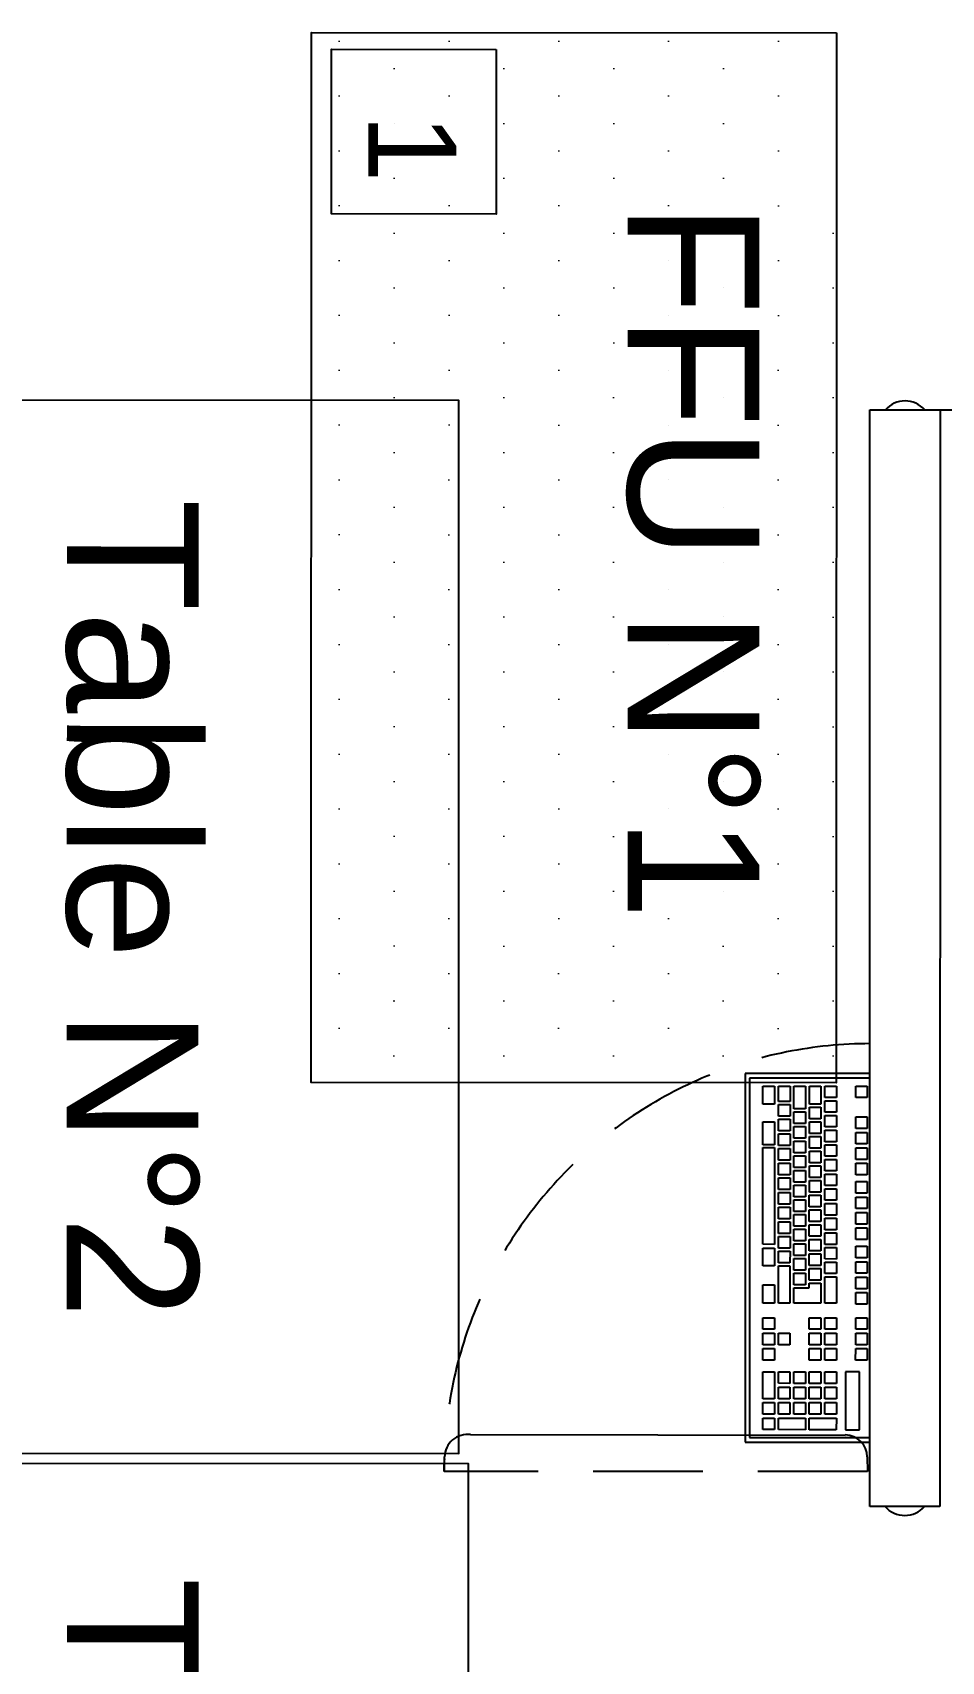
# Model space of a CAD drawing. Header units: millimetres. Extents: x -15291 to 293567, y -98510 to 49398.
# Drawn here: x 44216 to 45251, y 7183 to 9039 of the extents above; entities that cross this region are included whole.
import ezdxf

# ---------------------------------------------------------------- set-up
doc = ezdxf.new("R2010")
doc.units = ezdxf.units.MM
doc.header["$LTSCALE"] = 50
doc.header["$MEASUREMENT"] = 0
doc.linetypes.add('AUSGEZOGEN', pattern=[0])
doc.linetypes.add('GESTRICHELT', pattern=[0.75, 0.5, -0.25])
doc.layers.get('0').update_dxf_attribs({"linetype": 'AUSGEZOGEN'})
doc.layers.add('AM_8', color=1, linetype='CONTINUOUS', lineweight=15)
doc.layers.add('EQUIP1', color=7, linetype='AUSGEZOGEN')
doc.styles.add('Arial', font='arial.ttf')

# ---------------------------------------------------------------- blocks, each defined once
blk = doc.blocks.new('EQ21')
at = {"layer": 'EQUIP1'}
for p, q in [((41070, 29140), (41070, 30390)), ((41070, 30390), (41150, 30390)), ((41150, 30390), (41150, 29140)), ((41152.9, 30333.3), (41152.5, 30350)), ((41634.5, 30350), (41634.1, 30333.3)), ((41152.9, 30333.3), (41152.9, 30333.3)), ((41292, 30316.5), (41150, 30316.5)), ((41292, 29896.5), (41292, 30316.5)), ((41287, 30311.1), (41150, 30311.1)), ((41161.6, 30302.3, 0), (41161.6, 30236.3, 0)), ((41177.4, 30302.3, 0), (41161.6, 30302.3, 0)), ((41177.4, 30236.3, 0), (41177.4, 30302.3, 0)), ((41604.5, 30308), (41177.8, 30308.4)), ((41188, 30289.1, 0), (41188, 30302.3, 0)), ((41188, 30302.3, 0), (41218.8, 30302.3, 0)), ((41218.8, 30302.3, 0), (41218.8, 30289.1, 0)), ((41223.2, 30289.1, 0), (41223.2, 30302.3, 0)), ((41223.2, 30302.3, 0), (41254, 30302.3, 0)), ((41254, 30302.3, 0), (41254, 30289.1, 0)), ((41258.4, 30289.1, 0), (41258.4, 30302.3, 0)), ((41258.4, 30302.3, 0), (41271.6, 30302.3, 0)), ((41271.6, 30302.3, 0), (41271.6, 30289.1, 0)), ((41287, 29901.9), (41287, 30311.1)), ((41218.8, 30289.1, 0), (41188, 30289.1, 0)), ((41188, 30271.5, 0), (41188, 30284.7, 0)), ((41188, 30284.7, 0), (41201.2, 30284.7, 0)), ((41201.2, 30284.7, 0), (41201.2, 30271.5, 0)), ((41205.6, 30271.5, 0), (41205.6, 30284.7, 0)), ((41205.6, 30284.7, 0), (41218.8, 30284.7, 0)), ((41218.8, 30284.7, 0), (41218.8, 30271.5, 0)), ((41254, 30289.1, 0), (41223.2, 30289.1, 0)), ((41223.2, 30271.5, 0), (41223.2, 30284.7, 0)), ((41223.2, 30284.7, 0), (41236.4, 30284.7, 0)), ((41236.4, 30284.7, 0), (41236.4, 30271.5, 0)), ((41240.8, 30271.5, 0), (41240.8, 30284.7, 0)), ((41240.8, 30284.7, 0), (41254, 30284.7, 0)), ((41254, 30284.7, 0), (41254, 30271.5, 0)), ((41271.6, 30289.1, 0), (41258.4, 30289.1, 0)), ((41258.4, 30271.5, 0), (41258.4, 30284.7, 0)), ((41258.4, 30284.7, 0), (41271.6, 30284.7, 0)), ((41271.6, 30284.7, 0), (41271.6, 30271.5, 0)), ((41201.2, 30271.5, 0), (41188, 30271.5, 0)), ((41188, 30253.9, 0), (41188, 30267.1, 0)), ((41188, 30267.1, 0), (41201.2, 30267.1, 0)), ((41201.2, 30267.1, 0), (41201.2, 30253.9, 0)), ((41218.8, 30271.5, 0), (41205.6, 30271.5, 0)), ((41205.6, 30253.9, 0), (41205.6, 30267.1, 0)), ((41205.6, 30267.1, 0), (41218.8, 30267.1, 0)), ((41218.8, 30267.1, 0), (41218.8, 30253.9, 0)), ((41236.4, 30271.5, 0), (41223.2, 30271.5, 0)), ((41223.2, 30253.9, 0), (41223.2, 30267.1, 0)), ((41223.2, 30267.1, 0), (41236.4, 30267.1, 0)), ((41236.4, 30267.1, 0), (41236.4, 30253.9, 0)), ((41254, 30271.5, 0), (41240.8, 30271.5, 0)), ((41240.8, 30253.9, 0), (41240.8, 30267.1, 0)), ((41240.8, 30267.1, 0), (41254, 30267.1, 0)), ((41254, 30267.1, 0), (41254, 30253.9, 0)), ((41271.6, 30271.5, 0), (41258.4, 30271.5, 0)), ((41258.4, 30236.3, 0), (41258.4, 30267.1, 0)), ((41258.4, 30267.1, 0), (41271.6, 30267.1, 0)), ((41271.6, 30267.1, 0), (41271.6, 30236.3, 0)), ((41201.2, 30253.9, 0), (41188, 30253.9, 0)), ((41188, 30236.3, 0), (41188, 30249.5, 0)), ((41188, 30249.5, 0), (41201.2, 30249.5, 0)), ((41201.2, 30249.5, 0), (41201.2, 30236.3, 0)), ((41218.8, 30253.9, 0), (41205.6, 30253.9, 0)), ((41205.6, 30236.3, 0), (41205.6, 30249.5, 0)), ((41205.6, 30249.5, 0), (41218.8, 30249.5, 0)), ((41218.8, 30249.5, 0), (41218.8, 30236.3, 0)), ((41236.4, 30253.9, 0), (41223.2, 30253.9, 0)), ((41223.2, 30236.3, 0), (41223.2, 30249.5, 0)), ((41223.2, 30249.5, 0), (41236.4, 30249.5, 0)), ((41236.4, 30249.5, 0), (41236.4, 30236.3, 0)), ((41254, 30253.9, 0), (41240.8, 30253.9, 0)), ((41240.8, 30236.3, 0), (41240.8, 30249.5, 0)), ((41240.8, 30249.5, 0), (41254, 30249.5, 0)), ((41254, 30249.5, 0), (41254, 30236.3, 0)), ((41152.8, 30209.9, 0), (41152.8, 30223.1, 0)), ((41152.8, 30223.1, 0), (41166, 30223.1, 0)), ((41161.6, 30236.3, 0), (41177.4, 30236.3, 0)), ((41166, 30223.1, 0), (41166, 30209.9, 0)), ((41201.2, 30236.3, 0), (41188, 30236.3, 0)), ((41188, 30209.9, 0), (41188, 30223.1, 0)), ((41188, 30223.1, 0), (41201.2, 30223.1, 0)), ((41201.2, 30223.1, 0), (41201.2, 30209.9, 0)), ((41218.8, 30236.3, 0), (41205.6, 30236.3, 0)), ((41205.6, 30209.9, 0), (41205.6, 30223.1, 0)), ((41205.6, 30223.1, 0), (41218.8, 30223.1, 0)), ((41218.8, 30223.1, 0), (41218.8, 30209.9, 0)), ((41236.4, 30236.3, 0), (41223.2, 30236.3, 0)), ((41254, 30236.3, 0), (41240.8, 30236.3, 0)), ((41271.6, 30236.3, 0), (41258.4, 30236.3, 0)), ((41258.4, 30209.9, 0), (41258.4, 30223.1, 0)), ((41258.4, 30223.1, 0), (41271.6, 30223.1, 0)), ((41271.6, 30223.1, 0), (41271.6, 30209.9, 0)), ((41166, 30209.9, 0), (41152.8, 30209.9, 0)), ((41152.8, 30192.3, 0), (41152.8, 30205.5, 0)), ((41152.8, 30205.5, 0), (41166, 30205.5, 0)), ((41166, 30205.5, 0), (41166, 30192.3, 0)), ((41201.2, 30209.9, 0), (41188, 30209.9, 0)), ((41188, 30192.3, 0), (41188, 30205.5, 0)), ((41188, 30205.5, 0), (41201.2, 30205.5, 0)), ((41201.2, 30205.5, 0), (41201.2, 30192.3, 0)), ((41218.8, 30209.9, 0), (41205.6, 30209.9, 0)), ((41205.6, 30192.3, 0), (41205.6, 30205.5, 0)), ((41205.6, 30205.5, 0), (41218.8, 30205.5, 0)), ((41218.8, 30205.5, 0), (41218.8, 30192.3, 0)), ((41240.8, 30192.3, 0), (41240.8, 30205.5, 0)), ((41240.8, 30205.5, 0), (41254, 30205.5, 0)), ((41254, 30205.5, 0), (41254, 30192.3, 0)), ((41271.6, 30209.9, 0), (41258.4, 30209.9, 0)), ((41258.4, 30192.3, 0), (41258.4, 30205.5, 0)), ((41258.4, 30205.5, 0), (41271.6, 30205.5, 0)), ((41271.6, 30205.5, 0), (41271.6, 30192.3, 0)), ((41166, 30192.3, 0), (41152.8, 30192.3, 0)), ((41152.8, 30174.7, 0), (41152.8, 30187.9, 0)), ((41152.8, 30187.9, 0), (41166, 30187.9, 0)), ((41166, 30187.9, 0), (41166, 30174.7, 0)), ((41201.2, 30192.3, 0), (41188, 30192.3, 0)), ((41188, 30174.7, 0), (41188, 30187.9, 0)), ((41188, 30187.9, 0), (41201.2, 30187.9, 0)), ((41201.2, 30187.9, 0), (41201.2, 30174.7, 0)), ((41218.8, 30192.3, 0), (41205.6, 30192.3, 0)), ((41205.6, 30174.7, 0), (41205.6, 30187.9, 0)), ((41205.6, 30187.9, 0), (41218.8, 30187.9, 0)), ((41218.8, 30187.9, 0), (41218.8, 30174.7, 0)), ((41254, 30192.3, 0), (41240.8, 30192.3, 0)), ((41271.6, 30192.3, 0), (41258.4, 30192.3, 0)), ((41258.4, 30174.7, 0), (41258.4, 30187.9, 0)), ((41258.4, 30187.9, 0), (41271.6, 30187.9, 0)), ((41271.6, 30187.9, 0), (41271.6, 30174.7, 0)), ((41166, 30174.7, 0), (41152.8, 30174.7, 0)), ((41201.2, 30174.7, 0), (41188, 30174.7, 0)), ((41218.8, 30174.7, 0), (41205.6, 30174.7, 0)), ((41271.6, 30174.7, 0), (41258.4, 30174.7, 0)), ((41152.8, 30146.1, 0), (41152.8, 30159.3, 0)), ((41152.8, 30159.3, 0), (41166, 30159.3, 0)), ((41166, 30146.1, 0), (41152.8, 30146.1, 0)), ((41166, 30159.3, 0), (41166, 30146.1, 0)), ((41188, 30128.1, 0), (41188, 30158, 0)), ((41188, 30158, 0), (41201.2, 30158, 0)), ((41201.2, 30158, 0), (41201.2, 30128.1, 0)), ((41205.6, 30135.5, 0), (41205.6, 30158, 0)), ((41205.6, 30158, 0), (41236.4, 30158, 0)), ((41236.4, 30158, 0), (41236.4, 30140.8, 0)), ((41240.8, 30115.7, 0), (41240.8, 30158, 0)), ((41240.8, 30158, 0), (41254, 30158, 0)), ((41254, 30158, 0), (41254, 30115.7, 0)), ((41258.4, 30137.3, 0), (41258.4, 30158, 0)), ((41258.4, 30158, 0), (41271.6, 30158, 0)), ((41271.6, 30158, 0), (41271.6, 30137.3, 0)), ((41152.8, 30128.5, 0), (41152.8, 30141.7, 0)), ((41152.8, 30141.7, 0), (41166, 30141.7, 0)), ((41166, 30128.5, 0), (41152.8, 30128.5, 0)), ((41166, 30141.7, 0), (41166, 30128.5, 0)), ((41201.2, 30128.1, 0), (41188, 30128.1, 0)), ((41218.8, 30135.5, 0), (41205.6, 30135.5, 0)), ((41205.6, 30118.8, 0), (41205.6, 30132, 0)), ((41205.6, 30132, 0), (41218.8, 30132, 0)), ((41218.8, 30140.8, 0), (41218.8, 30135.5, 0)), ((41236.4, 30140.8, 0), (41218.8, 30140.8, 0)), ((41218.8, 30132, 0), (41218.8, 30118.8, 0)), ((41223.2, 30124.1, 0), (41223.2, 30137.3, 0)), ((41223.2, 30137.3, 0), (41236.4, 30137.3, 0)), ((41236.4, 30137.3, 0), (41236.4, 30124.1, 0)), ((41271.6, 30137.3, 0), (41258.4, 30137.3, 0)), ((41152.8, 30110.9, 0), (41152.8, 30124.1, 0)), ((41152.8, 30124.1, 0), (41166, 30124.1, 0)), ((41166, 30110.9, 0), (41152.8, 30110.9, 0)), ((41166, 30124.1, 0), (41166, 30110.9, 0)), ((41188, 30111.3, 0), (41188, 30124.5, 0)), ((41188, 30124.5, 0), (41201.2, 30124.5, 0)), ((41201.2, 30111.3, 0), (41188, 30111.3, 0)), ((41188, 30094.6, 0), (41188, 30107.8, 0)), ((41188, 30107.8, 0), (41201.2, 30107.8, 0)), ((41201.2, 30124.5, 0), (41201.2, 30111.3, 0)), ((41201.2, 30107.8, 0), (41201.2, 30094.6, 0)), ((41218.8, 30118.8, 0), (41205.6, 30118.8, 0)), ((41205.6, 30102.1, 0), (41205.6, 30115.3, 0)), ((41205.6, 30115.3, 0), (41218.8, 30115.3, 0)), ((41218.8, 30115.3, 0), (41218.8, 30102.1, 0)), ((41236.4, 30124.1, 0), (41223.2, 30124.1, 0)), ((41223.2, 30107.4, 0), (41223.2, 30120.6, 0)), ((41223.2, 30120.6, 0), (41236.4, 30120.6, 0)), ((41236.4, 30120.6, 0), (41236.4, 30107.4, 0)), ((41254, 30115.7, 0), (41240.8, 30115.7, 0)), ((41240.8, 30099, 0), (41240.8, 30112.2, 0)), ((41240.8, 30112.2, 0), (41254, 30112.2, 0)), ((41254, 30112.2, 0), (41254, 30099, 0)), ((41258.4, 30095.5, 0), (41258.4, 30115.7, 0)), ((41258.4, 30115.7, 0), (41271.6, 30115.7, 0)), ((41271.6, 30115.7, 0), (41271.6, 30095.5, 0)), ((41152.8, 30093.3, 0), (41152.8, 30106.5, 0)), ((41152.8, 30106.5, 0), (41166, 30106.5, 0)), ((41166, 30093.3, 0), (41152.8, 30093.3, 0)), ((41166, 30106.5, 0), (41166, 30093.3, 0)), ((41201.2, 30094.6, 0), (41188, 30094.6, 0)), ((41188, 30077.9, 0), (41188, 30091.1, 0)), ((41188, 30091.1, 0), (41201.2, 30091.1, 0)), ((41201.2, 30091.1, 0), (41201.2, 30077.9, 0)), ((41218.8, 30102.1, 0), (41205.6, 30102.1, 0)), ((41205.6, 30085.4, 0), (41205.6, 30098.6, 0)), ((41205.6, 30098.6, 0), (41218.8, 30098.6, 0)), ((41218.8, 30098.6, 0), (41218.8, 30085.4, 0)), ((41236.4, 30107.4, 0), (41223.2, 30107.4, 0)), ((41223.2, 30090.7, 0), (41223.2, 30103.9, 0)), ((41223.2, 30103.9, 0), (41236.4, 30103.9, 0)), ((41236.4, 30090.7, 0), (41223.2, 30090.7, 0)), ((41236.4, 30103.9, 0), (41236.4, 30090.7, 0)), ((41254, 30099, 0), (41240.8, 30099, 0)), ((41240.8, 30082.3, 0), (41240.8, 30095.5, 0)), ((41240.8, 30095.5, 0), (41254, 30095.5, 0)), ((41254, 30095.5, 0), (41254, 30082.3, 0)), ((41271.6, 30095.5, 0), (41258.4, 30095.5, 0)), ((41258.4, 29980.7, 0), (41258.4, 30091.1, 0)), ((41258.4, 30091.1, 0), (41271.6, 30091.1, 0)), ((41271.6, 30091.1, 0), (41271.6, 29980.7, 0)), ((41152.8, 30072.4, 0), (41152.8, 30085.6, 0)), ((41152.8, 30085.6, 0), (41166, 30085.6, 0)), ((41166, 30072.4, 0), (41152.8, 30072.4, 0)), ((41166, 30085.6, 0), (41166, 30072.4, 0)), ((41201.2, 30077.9, 0), (41188, 30077.9, 0)), ((41188, 30061.2, 0), (41188, 30074.4, 0)), ((41188, 30074.4, 0), (41201.2, 30074.4, 0)), ((41201.2, 30074.4, 0), (41201.2, 30061.2, 0)), ((41218.8, 30085.4, 0), (41205.6, 30085.4, 0)), ((41205.6, 30068.7, 0), (41205.6, 30081.9, 0)), ((41205.6, 30081.9, 0), (41218.8, 30081.9, 0)), ((41218.8, 30081.9, 0), (41218.8, 30068.7, 0)), ((41223.2, 30073.9, 0), (41223.2, 30087.1, 0)), ((41223.2, 30087.1, 0), (41236.4, 30087.1, 0)), ((41236.4, 30073.9, 0), (41223.2, 30073.9, 0)), ((41223.2, 30057.2, 0), (41223.2, 30070.4, 0)), ((41223.2, 30070.4, 0), (41236.4, 30070.4, 0)), ((41236.4, 30087.1, 0), (41236.4, 30073.9, 0)), ((41236.4, 30070.4, 0), (41236.4, 30057.2, 0)), ((41254, 30082.3, 0), (41240.8, 30082.3, 0)), ((41240.8, 30065.6, 0), (41240.8, 30078.8, 0)), ((41240.8, 30078.8, 0), (41254, 30078.8, 0)), ((41254, 30078.8, 0), (41254, 30065.6, 0)), ((41152.8, 30054.8, 0), (41152.8, 30068, 0)), ((41152.8, 30068, 0), (41166, 30068, 0)), ((41166, 30054.8, 0), (41152.8, 30054.8, 0)), ((41166, 30068, 0), (41166, 30054.8, 0)), ((41201.2, 30061.2, 0), (41188, 30061.2, 0)), ((41188, 30044.5, 0), (41188, 30057.7, 0)), ((41188, 30057.7, 0), (41201.2, 30057.7, 0)), ((41201.2, 30057.7, 0), (41201.2, 30044.5, 0)), ((41218.8, 30068.7, 0), (41205.6, 30068.7, 0)), ((41205.6, 30051.9, 0), (41205.6, 30065.1, 0)), ((41205.6, 30065.1, 0), (41218.8, 30065.1, 0)), ((41218.8, 30051.9, 0), (41205.6, 30051.9, 0)), ((41218.8, 30065.1, 0), (41218.8, 30051.9, 0)), ((41236.4, 30057.2, 0), (41223.2, 30057.2, 0)), ((41223.2, 30040.5, 0), (41223.2, 30053.7, 0)), ((41223.2, 30053.7, 0), (41236.4, 30053.7, 0)), ((41236.4, 30053.7, 0), (41236.4, 30040.5, 0)), ((41254, 30065.6, 0), (41240.8, 30065.6, 0)), ((41240.8, 30048.9, 0), (41240.8, 30062.1, 0)), ((41240.8, 30062.1, 0), (41254, 30062.1, 0)), ((41254, 30062.1, 0), (41254, 30048.9, 0)), ((41152.8, 30037.2, 0), (41152.8, 30050.4, 0)), ((41152.8, 30050.4, 0), (41166, 30050.4, 0)), ((41166, 30037.2, 0), (41152.8, 30037.2, 0)), ((41166, 30050.4, 0), (41166, 30037.2, 0)), ((41201.2, 30044.5, 0), (41188, 30044.5, 0)), ((41188, 30027.7, 0), (41188, 30040.9, 0)), ((41188, 30040.9, 0), (41201.2, 30040.9, 0)), ((41201.2, 30040.9, 0), (41201.2, 30027.7, 0)), ((41205.6, 30035.2, 0), (41205.6, 30048.4, 0)), ((41205.6, 30048.4, 0), (41218.8, 30048.4, 0)), ((41218.8, 30035.2, 0), (41205.6, 30035.2, 0)), ((41218.8, 30048.4, 0), (41218.8, 30035.2, 0)), ((41236.4, 30040.5, 0), (41223.2, 30040.5, 0)), ((41223.2, 30023.8, 0), (41223.2, 30037, 0)), ((41223.2, 30037, 0), (41236.4, 30037, 0)), ((41236.4, 30037, 0), (41236.4, 30023.8, 0)), ((41254, 30048.9, 0), (41240.8, 30048.9, 0)), ((41240.8, 30032.1, 0), (41240.8, 30045.3, 0)), ((41240.8, 30045.3, 0), (41254, 30045.3, 0)), ((41254, 30045.3, 0), (41254, 30032.1, 0)), ((41152.8, 30019.6, 0), (41152.8, 30032.8, 0)), ((41152.8, 30032.8, 0), (41166, 30032.8, 0)), ((41166, 30019.6, 0), (41152.8, 30019.6, 0)), ((41166, 30032.8, 0), (41166, 30019.6, 0)), ((41201.2, 30027.7, 0), (41188, 30027.7, 0)), ((41188, 30011, 0), (41188, 30024.2, 0)), ((41188, 30024.2, 0), (41201.2, 30024.2, 0)), ((41201.2, 30024.2, 0), (41201.2, 30011, 0)), ((41205.6, 30018.5, 0), (41205.6, 30031.7, 0)), ((41205.6, 30031.7, 0), (41218.8, 30031.7, 0)), ((41218.8, 30018.5, 0), (41205.6, 30018.5, 0)), ((41205.6, 30001.8, 0), (41205.6, 30015, 0)), ((41205.6, 30015, 0), (41218.8, 30015, 0)), ((41218.8, 30031.7, 0), (41218.8, 30018.5, 0)), ((41218.8, 30015, 0), (41218.8, 30001.8, 0)), ((41236.4, 30023.8, 0), (41223.2, 30023.8, 0)), ((41223.2, 30007.1, 0), (41223.2, 30020.3, 0)), ((41223.2, 30020.3, 0), (41236.4, 30020.3, 0)), ((41236.4, 30020.3, 0), (41236.4, 30007.1, 0)), ((41254, 30032.1, 0), (41240.8, 30032.1, 0)), ((41240.8, 30015.4, 0), (41240.8, 30028.6, 0)), ((41240.8, 30028.6, 0), (41254, 30028.6, 0)), ((41254, 30015.4, 0), (41240.8, 30015.4, 0)), ((41254, 30028.6, 0), (41254, 30015.4, 0)), ((41152.8, 29998.7, 0), (41152.8, 30011.9, 0)), ((41152.8, 30011.9, 0), (41166, 30011.9, 0)), ((41166, 29998.7, 0), (41152.8, 29998.7, 0)), ((41166, 30011.9, 0), (41166, 29998.7, 0)), ((41201.2, 30011, 0), (41188, 30011, 0)), ((41188, 29994.3, 0), (41188, 30007.5, 0)), ((41188, 30007.5, 0), (41201.2, 30007.5, 0)), ((41201.2, 30007.5, 0), (41201.2, 29994.3, 0)), ((41218.8, 30001.8, 0), (41205.6, 30001.8, 0)), ((41205.6, 29985.1, 0), (41205.6, 29998.3, 0)), ((41205.6, 29998.3, 0), (41218.8, 29998.3, 0)), ((41218.8, 29998.3, 0), (41218.8, 29985.1, 0)), ((41236.4, 30007.1, 0), (41223.2, 30007.1, 0)), ((41223.2, 29990.3, 0), (41223.2, 30003.5, 0)), ((41223.2, 30003.5, 0), (41236.4, 30003.5, 0)), ((41236.4, 30003.5, 0), (41236.4, 29990.3, 0)), ((41240.8, 29998.7, 0), (41240.8, 30011.9, 0)), ((41240.8, 30011.9, 0), (41254, 30011.9, 0)), ((41254, 29998.7, 0), (41240.8, 29998.7, 0)), ((41254, 30011.9, 0), (41254, 29998.7, 0)), ((41152.8, 29981.1, 0), (41152.8, 29994.3, 0)), ((41152.8, 29994.3, 0), (41166, 29994.3, 0)), ((41166, 29981.1, 0), (41152.8, 29981.1, 0)), ((41166, 29994.3, 0), (41166, 29981.1, 0)), ((41201.2, 29994.3, 0), (41188, 29994.3, 0)), ((41188, 29977.6, 0), (41188, 29990.8, 0)), ((41188, 29990.8, 0), (41201.2, 29990.8, 0)), ((41201.2, 29990.8, 0), (41201.2, 29977.6, 0)), ((41218.8, 29985.1, 0), (41205.6, 29985.1, 0)), ((41205.6, 29968.3, 0), (41205.6, 29981.5, 0)), ((41205.6, 29981.5, 0), (41218.8, 29981.5, 0)), ((41218.8, 29981.5, 0), (41218.8, 29968.3, 0)), ((41236.4, 29990.3, 0), (41223.2, 29990.3, 0)), ((41223.2, 29973.6, 0), (41223.2, 29986.8, 0)), ((41223.2, 29986.8, 0), (41236.4, 29986.8, 0)), ((41236.4, 29986.8, 0), (41236.4, 29973.6, 0)), ((41240.8, 29982, 0), (41240.8, 29995.2, 0)), ((41240.8, 29995.2, 0), (41254, 29995.2, 0)), ((41254, 29982, 0), (41240.8, 29982, 0)), ((41240.8, 29965.3, 0), (41240.8, 29978.5, 0)), ((41240.8, 29978.5, 0), (41254, 29978.5, 0)), ((41254, 29995.2, 0), (41254, 29982, 0)), ((41254, 29978.5, 0), (41254, 29965.3, 0)), ((41271.6, 29980.7, 0), (41258.4, 29980.7, 0)), ((41152.8, 29963.5, 0), (41152.8, 29976.7, 0)), ((41152.8, 29976.7, 0), (41166, 29976.7, 0)), ((41166, 29963.5, 0), (41152.8, 29963.5, 0)), ((41152.8, 29945.9, 0), (41152.8, 29959.1, 0)), ((41152.8, 29959.1, 0), (41166, 29959.1, 0)), ((41166, 29976.7, 0), (41166, 29963.5, 0)), ((41166, 29959.1, 0), (41166, 29945.9, 0)), ((41201.2, 29977.6, 0), (41188, 29977.6, 0)), ((41188, 29960.9, 0), (41188, 29974.1, 0)), ((41188, 29974.1, 0), (41201.2, 29974.1, 0)), ((41201.2, 29960.9, 0), (41188, 29960.9, 0)), ((41201.2, 29974.1, 0), (41201.2, 29960.9, 0)), ((41218.8, 29968.3, 0), (41205.6, 29968.3, 0)), ((41205.6, 29951.6, 0), (41205.6, 29964.8, 0)), ((41205.6, 29964.8, 0), (41218.8, 29964.8, 0)), ((41218.8, 29964.8, 0), (41218.8, 29951.6, 0)), ((41236.4, 29973.6, 0), (41223.2, 29973.6, 0)), ((41223.2, 29956.9, 0), (41223.2, 29970.1, 0)), ((41223.2, 29970.1, 0), (41236.4, 29970.1, 0)), ((41236.4, 29970.1, 0), (41236.4, 29956.9, 0)), ((41254, 29965.3, 0), (41240.8, 29965.3, 0)), ((41240.8, 29948.5, 0), (41240.8, 29961.7, 0)), ((41240.8, 29961.7, 0), (41254, 29961.7, 0)), ((41254, 29961.7, 0), (41254, 29948.5, 0)), ((41258.4, 29951.6, 0), (41258.4, 29977.6, 0)), ((41258.4, 29977.6, 0), (41271.6, 29977.6, 0)), ((41271.6, 29977.6, 0), (41271.6, 29951.6, 0)), ((41166, 29945.9, 0), (41152.8, 29945.9, 0)), ((41188, 29944.1, 0), (41188, 29957.3, 0)), ((41188, 29957.3, 0), (41201.2, 29957.3, 0)), ((41201.2, 29944.1, 0), (41188, 29944.1, 0)), ((41188, 29927.4, 0), (41188, 29940.6, 0)), ((41188, 29940.6, 0), (41201.2, 29940.6, 0)), ((41201.2, 29957.3, 0), (41201.2, 29944.1, 0)), ((41201.2, 29940.6, 0), (41201.2, 29927.4, 0)), ((41218.8, 29951.6, 0), (41205.6, 29951.6, 0)), ((41205.6, 29934.9, 0), (41205.6, 29948.1, 0)), ((41205.6, 29948.1, 0), (41218.8, 29948.1, 0)), ((41218.8, 29948.1, 0), (41218.8, 29934.9, 0)), ((41236.4, 29956.9, 0), (41223.2, 29956.9, 0)), ((41223.2, 29940.2, 0), (41223.2, 29953.4, 0)), ((41223.2, 29953.4, 0), (41236.4, 29953.4, 0)), ((41236.4, 29953.4, 0), (41236.4, 29940.2, 0)), ((41254, 29948.5, 0), (41240.8, 29948.5, 0)), ((41240.8, 29931.8, 0), (41240.8, 29945, 0)), ((41240.8, 29945, 0), (41254, 29945, 0)), ((41254, 29945, 0), (41254, 29931.8, 0)), ((41271.6, 29951.6, 0), (41258.4, 29951.6, 0)), ((41152.8, 29910.7, 0), (41152.8, 29923.9, 0)), ((41152.8, 29923.9, 0), (41166, 29923.9, 0)), ((41166, 29923.9, 0), (41166, 29910.7, 0)), ((41201.2, 29927.4, 0), (41188, 29927.4, 0)), ((41188, 29910.7, 0), (41188, 29923.9, 0)), ((41188, 29923.9, 0), (41201.2, 29923.9, 0)), ((41201.2, 29923.9, 0), (41201.2, 29910.7, 0)), ((41218.8, 29934.9, 0), (41205.6, 29934.9, 0)), ((41205.6, 29910.7, 0), (41205.6, 29931.4, 0)), ((41205.6, 29931.4, 0), (41218.8, 29931.4, 0)), ((41218.8, 29931.4, 0), (41218.8, 29910.7, 0)), ((41236.4, 29940.2, 0), (41223.2, 29940.2, 0)), ((41223.2, 29910.7, 0), (41223.2, 29936.7, 0)), ((41223.2, 29936.7, 0), (41236.4, 29936.7, 0)), ((41236.4, 29936.7, 0), (41236.4, 29910.7, 0)), ((41254, 29931.8, 0), (41240.8, 29931.8, 0)), ((41240.8, 29910.7, 0), (41240.8, 29928.3, 0)), ((41240.8, 29928.3, 0), (41254, 29928.3, 0)), ((41254, 29928.3, 0), (41254, 29910.7, 0)), ((41258.4, 29910.7, 0), (41258.4, 29931.4, 0)), ((41258.4, 29931.4, 0), (41271.6, 29931.4, 0)), ((41271.6, 29931.4, 0), (41271.6, 29910.7, 0)), ((41166, 29910.7, 0), (41152.8, 29910.7, 0)), ((41201.2, 29910.7, 0), (41188, 29910.7, 0)), ((41218.8, 29910.7, 0), (41205.6, 29910.7, 0)), ((41236.4, 29910.7, 0), (41223.2, 29910.7, 0)), ((41254, 29910.7, 0), (41240.8, 29910.7, 0)), ((41271.6, 29910.7, 0), (41258.4, 29910.7, 0)), ((41150, 29901.9), (41287, 29901.9)), ((41150, 29896.5), (41292, 29896.5)), ((41070, 29140), (40358, 29140)), ((41150, 29140), (41070, 29140))]:
    blk.add_line(p, q, dxfattribs=at)
at = {"layer": 'EQUIP1', "linetype": 'GESTRICHELT', "ltscale": 5}
blk.add_line((41152.5, 30350), (41634.5, 30350), dxfattribs=at)
at = {"layer": 'EQUIP1'}
for centre, radius, start, end in [((41110, 30370), 30, 41.8103, 138.1897), ((41177.8, 30333.3), 25, 180.0496, 269.9504), ((41608, 30333.9), 26.1, 262.2675, 358.7325), ((41110, 29160), 30, 221.8103, 318.1897)]:
    blk.add_arc(centre, radius, start, end, dxfattribs=at)
at = {"layer": 'EQUIP1', "linetype": 'GESTRICHELT', "ltscale": 5}
blk.add_arc((41149.4, 30347.5), 485.1, 270, 0.2953, dxfattribs=at)

msp = doc.modelspace()

# ---------------------------------------------------------------- hatches: boundary and pattern name
at = {"layer": 'AM_8'}
h = msp.add_hatch(dxfattribs=at)
h.set_pattern_fill('DOTS', color=4, scale=1000, angle=-90.0117, style=0)
h.set_pattern_definition([(269.988289374, (-152460519.15, 532910335.62), (62.493611539, -31.2627736586), [0, -62.5])])
h.paths.add_polyline_path([(44533.2, 9038.8), (44532.9, 7842.2), (45130.9, 7842.1), (45131.1, 9038.7)])

# ---------------------------------------------------------------- linework, layer by layer
at = {"color": 4}
msp.add_lwpolyline([(45131.1, 9038.7), (45130.9, 7842.1), (44532.9, 7842.2), (44533.2, 9038.8)], close=True, dxfattribs=at)
msp.add_lwpolyline([(44743.7, 9019.7), (44743.6, 8832), (44556, 8832.1), (44556.1, 9019.8)], close=True)
at = {"layer": 'EQUIP1'}
for points in [[(43901.2, 8619.8), (43900.9, 7419.8), (44700.9, 7419.6), (44701.2, 8619.6)], [(43912.1, 7408), (43911.8, 6208), (44711.8, 6207.9), (44712.1, 7407.9)]]:
    msp.add_lwpolyline(points, close=True, dxfattribs=at)

# ---------------------------------------------------------------- block references
at = {"layer": 'EQUIP1', "rotation": 179.9882893739509}
msp.add_blockref('EQ21', (86325.1, 37740.6), dxfattribs=at)

# ---------------------------------------------------------------- texts
at = {"style": 'Arial'}
for s, p in [('FFU N°1', (44893.3, 8845.1)), ('Table N°2', (44254.7, 8507.4)), ('Table N°3', (44254.7, 7278.1))]:
    msp.add_text(s, height=150, rotation=269.9883, dxfattribs=at).set_placement(p)
at = {"insert": (44698.1, 8946), "char_height": 100, "attachment_point": 1, "rotation": 269.9883}
msp.add_mtext_dynamic_manual_height_columns('{\\f@Arial Unicode MS|b0|i0|c0|p34;1}', width=44.891, gutter_width=100, heights=[0], dxfattribs=at)

doc.saveas('drawing.dxf')
